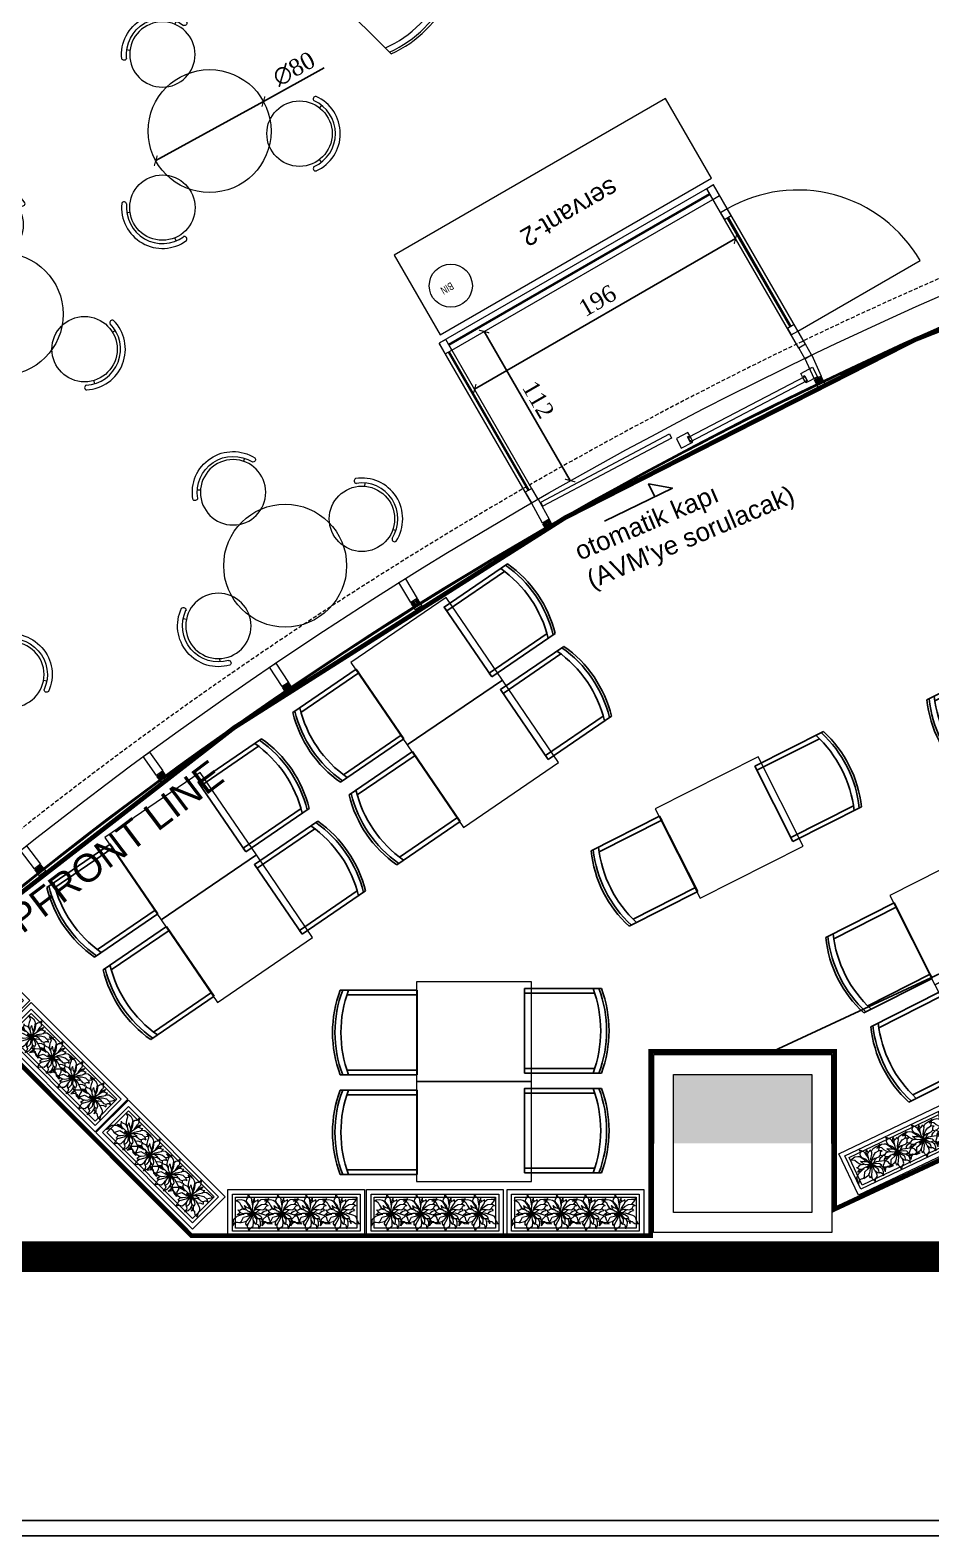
# Model space of a CAD drawing. Header units: millimetres. Extents: x 4459 to 18299, y -2909 to 3305.
# Drawn here: x 15307 to 15894, y 186 to 1166 of the extents above; entities that cross this region are included whole.
import ezdxf
from ezdxf.xclip import XClip

# ---------------------------------------------------------------- set-up
doc = ezdxf.new("R2010")
doc.units = ezdxf.units.MM
doc.header["$LTSCALE"] = 5
doc.header["$XCLIPFRAME"] = 0
doc.linetypes.add('DASHEDX2', pattern=[1.5, 1, -0.5])
doc.linetypes.add('HIDDENX2', pattern=[0.75, 0.5, -0.25])
doc.layers.get('Defpoints').update_dxf_attribs({"lineweight": 9})
for name, color, linetype, lineweight in [('141125_RT1$0$LP-CLADDING', 31, 'Continuous', 15), ('141125_RT1$0$LP-CONCRETE', 4, 'Continuous', 15), ('141125_RT1$0$LP-CONCRETE_HATCH', 251, 'Continuous', 9), ('141125_RT1$0$LP-SHOPFRONT', 230, 'Continuous', 9), ('2DGORUNUS3', 41, 'Continuous', 0), ('A-_DOOR----_E-', 6, 'Continuous', 13), ('A-_WIND----_E-', 4, 'Continuous', 13), ('b_mob kesit', 14, 'Continuous', 30), ('LP-AREA_POLYLINE', 7, 'Continuous', 5), ('no3_ahşap gorunus on kalın', 34, 'Continuous', 20), ('no3_cam kesit on', 131, 'Continuous', 18), ('no3_doğrama gorunus', 243, 'Continuous', 0), ('no3_duvar kaplama', 8, 'Continuous', 9), ('no3_mermer gorunus on', 31, 'Continuous', 15), ('no3_sandalye', 240, 'Continuous', 18), ('no3_sandalye masa', 202, 'Continuous', 15), ('no3_tefriş izdüşüm', 87, 'Continuous', 15), ('no3_tefriş kesit ön', 24, 'Continuous', 25), ('no3_yazı tefriş', 152, 'Continuous', 15), ('no3_ölçü tefriş', 252, 'Continuous', 0)]:
    doc.layers.add(name, color=color, linetype=linetype, lineweight=lineweight)
for name, color, linetype in [('I-Anno-Note', 11, 'Continuous'), ('LP-DIMENSION_INT_100', 51, 'Continuous'), ('LP-RETAIL_LINE', 10, 'DASHEDX2'), ('LP-UNIT_LINE', 170, 'Continuous'), ('xref_4_vitrin_kaplama$0$2DCAM', 6, 'Continuous')]:
    doc.layers.add(name, color=color, linetype=linetype)
doc.styles.add('ATG_ROMANS', font='GOTHIC.TTF', dxfattribs={"width": 0.75})
doc.styles.add('ROMANSTW', font='georgia.ttf')
doc.styles.get("Standard").update_dxf_attribs({"font": 'arial.ttf'})
doc.styles.add('TEXT-500', font='arial.ttf', dxfattribs={"height": 1.25})
doc.dimstyles.new('M1', dxfattribs={"dimtxt": 11, "dimasz": 5, "dimexe": 2, "dimexo": 5, "dimgap": 3, "dimtad": 1, "dimdec": 1, "dimzin": 12, "dimdsep": 46, "dimtxsty": 'ROMANSTW', "dimblk": 'ARCHTICK', "dimcen": 0.09, "dimse1": 1, "dimse2": 1, "dimclrd": 251, "dimclre": 251, "dimclrt": 1, "dimadec": 0, "dimazin": 0, "dimtfac": 1, "dimtdec": 1, "dimtix": 1, "dimtmove": 0, "dimatfit": 3, "dimldrblk": 'ARCHTICK', "dimfxl": 1, "dimtolj": 1, "dimtzin": 0, "dimarcsym": 0})
pattern_1 = [(0, (0, 0), (0.9375, 1.875), [0, -1.875])]

# ---------------------------------------------------------------- blocks, each defined once
blk = doc.blocks.new('sand3 utr')
at = {"layer": 'no3_sandalye masa', "ltscale": 50}
for p, q in [((98898.1, -13716.7), (98900, -13715.3)), ((98938.2, -13716.7), (98936.4, -13715.3))]:
    blk.add_line(p, q, dxfattribs=at)
blk.add_circle((98918.2, -13701.2), 23, dxfattribs=at)
for centre, radius, start, end in [((98893.7, -13712.7), 1.82, 42.0692, 185.739), ((98918.2, -13701.2), 25.3, 203.9041, 336.0959), ((98942.6, -13712.7), 1.82, 354.261, 137.9308), ((98918.2, -13701.2), 28.7, 203.9041, 336.0959)]:
    blk.add_arc(centre, radius, start, end, dxfattribs=at)
blk = doc.blocks.new('rafine sandalye 2 turkıs')
at = {"color": 6, "ltscale": 12, "xscale": -1, "rotation": 176.9426487830267}
blk.add_blockref('sand3 utr', (-87719.4, -7194), dxfattribs=at)
blk = doc.blocks.new('141111')
at = {"layer": 'no3_duvar kaplama', "xscale": 0.925013155566611, "yscale": 0.925013155566611, "zscale": 0.925013155566611, "rotation": 314.6089864763287}
blk.add_blockref('rafine sandalye 2 turkıs', (6979.77, -695.25), dxfattribs=at)
blk = doc.blocks.new('s42')
at = {"layer": 'no3_duvar kaplama', "xscale": -0.9250131555666111, "yscale": 0.9250131555666113, "zscale": 0.9250131555666113, "rotation": 266.9693873691843}
blk.add_blockref('rafine sandalye 2 turkıs', (15457.95, -17304.75), dxfattribs=at)
blk = doc.blocks.new('12hbhg')
at = {"layer": 'no3_mermer gorunus on'}
blk.add_circle((19125.11, -7457.41), 40, dxfattribs=at)
at = {"layer": 'no3_ölçü tefriş'}
for p, rotation in [((15175.74, -25305.39), 98.26094698349456), ((5642.98, 4886.83), 338.2609469834944)]:
    blk.add_blockref('s42', p, dxfattribs=dict(at, rotation=rotation))
at = {"layer": 'no3_ölçü tefriş', "xscale": -1, "rotation": 38.26094698349765}
blk.add_blockref('s42', (28540.09, 8211.22), dxfattribs=at)
blk = doc.blocks.new('_ArchTick')
at = {"color": 0, "linetype": 'ByBlock', "const_width": 0.15}
blk.add_lwpolyline([(-0.5, -0.5), (0.5, 0.5)], dxfattribs=at)
blk = doc.blocks.new('*D196')
at = {"layer": 'Defpoints', "color": 0, "transparency": 16777216}
for p in [(15459.28, 1119.74), (15389.18, 1081.19)]:
    blk.add_point(p, dxfattribs=at)
at = {"layer": 'LP-DIMENSION_INT_100', "color": 251, "lineweight": -2, "transparency": 16777216}
for p in [(15498.88, 1141.51), (15389.18, 1081.19)]:
    blk.add_line(p, (15459.28, 1119.74), dxfattribs=at)
at = {"layer": 'LP-DIMENSION_INT_100', "color": 251, "lineweight": -2, "transparency": 16777216, "xscale": 5, "yscale": 5, "zscale": 5}
for p, rotation in [((15459.28, 1119.74), 208.8065022007843), ((15389.18, 1081.19), 28.80650220078435)]:
    blk.add_blockref('_ArchTick', p, dxfattribs=dict(at, rotation=rotation))
at = {"layer": 'LP-DIMENSION_INT_100', "color": 1, "transparency": 16777216, "insert": (15479.15, 1140.88), "char_height": 11, "attachment_point": 5, "rotation": 28.8065, "style": 'ROMANSTW'}
blk.add_mtext('\\A1;∅80', dxfattribs=at)
blk = doc.blocks.new('mgdlkgm')
at = {"layer": '141125_RT1$0$LP-CONCRETE_HATCH'}
blk.add_hatch(color=256, dxfattribs=at).paths.add_polyline_path([(62201.1, -8794.79), (62291.1, -8794.79), (62291.1, -8884.79), (62201.1, -8884.79)])
at = {"layer": '141125_RT1$0$LP-CONCRETE'}
blk.add_lwpolyline([(62201.1, -8794.79), (62291.1, -8794.79), (62291.1, -8884.79), (62201.1, -8884.79)], close=True, dxfattribs=at)
blk = doc.blocks.new('Mullion')
at = {"layer": 'A-_WIND----_E-', "lineweight": 0, "ltscale": 0.3}
h = blk.add_hatch(dxfattribs=at)
h.set_pattern_fill('DOTS', color=8, scale=30)
h.set_pattern_definition(pattern_1)
h.paths.add_polyline_path([(0, 25), (-30, 25), (-30, 10), (0, 10)])
h = blk.add_hatch(dxfattribs=at)
h.set_pattern_fill('DOTS', color=8, scale=30)
h.set_pattern_definition(pattern_1)
h.paths.add_polyline_path([(0, -25), (-30, -25), (-30, -10), (0, -10)])
at = {"layer": 'A-_WIND----_E-', "color": 8, "lineweight": 0, "ltscale": 0.3}
for points in [[(-185, 25), (-35, 25), (-35, -25), (-185, -25)], [(-35, -5), (0, -5), (0, 5), (-35, 5)], [(-30, 10), (0, 10), (0, 25), (-30, 25)], [(5, 25), (21, 25), (21, -25), (5, -25)], [(-30, -10), (0, -10), (0, -25), (-30, -25)]]:
    blk.add_lwpolyline(points, close=True, dxfattribs=at)
blk = doc.blocks.new('A$C25195F0E')
at = {"layer": 'LP-AREA_POLYLINE', "elevation": 0}
for points in [[(1241.29, 1481.77), (1740.61, 982.45), (1740.61, -260.52, 0.060132), (1740.61, -260.52), (1740.61, -260.52), (1740.61, -260.52), (1740.61, -260.52), (1740.61, -260.52), (1740.61, -260.52), (1740.61, -260.52), (1740.61, -260.52), (1740.61, -260.52, 0.142516), (363.91, -881.77), (-329.17, -187.72), (-378.67, -138.22)], [(1832.15, 631.33), (1832.15, -450.55, 0.036002), (1478.39, -517.79), (1520.47, -661.41), (1396.29, -697.8), (1431.3, -817.26), (1295.85, -880.41), (957.04, -1038.36), (957.04, -935.71), (837.04, -935.7), (837.04, -1055.7), (538.1, -1055.71), (364.23, -881.45), (364.23, -881.45, -0.142737), (1742.15, -260.52), (1742.15, 631.33)]]:
    blk.add_lwpolyline(points, format="xyb", close=True, dxfattribs=at)
blk = doc.blocks.new('tgr')
at = {"color": 5}
for p, q in [((84349.3, -49554), (89180.5, -47301.7)), ((108412, -49553.9), (103571.3, -47297.2)), ((93068.2, -47454.4, 0), (90712.7, -47928.9, 0)), ((99688.2, -47453.4, 0), (102038.3, -47926.8, 0)), ((84750.7, -50580.5), (89493.4, -48369.5, 0)), ((108010.6, -50580.5), (103258.4, -48365, 0)), ((83600.7, -50754), (83600.7, -71528.9)), ((84600.7, -50754), (84600.7, -71528.9)), ((108160.6, -50754), (108160.6, -71528.9)), ((109160.6, -50754), (109160.6, -71528.9)), ((84750.7, -71678.9), (89560.7, -71678.9, 0)), ((90760.7, -71678.9, 0), (101980.7, -71678.9, 0)), ((103180.7, -71678.9, 0), (108010.7, -71678.9, 0)), ((83600.7, -72678.9), (89560.7, -72678.9, 0)), ((90760.7, -72678.9, 0), (101980.7, -72678.9, 0)), ((103180.7, -72678.9, 0), (108010.7, -72678.9, 0))]:
    blk.add_line(p, q, dxfattribs=at)
for points in [[(90761.4, -48095.1), (89519.6, -48459), (89143.3, -47174.9), (90385.1, -46811)], [(102000.1, -48095.1), (103241.8, -48459), (103618.1, -47174.9), (102376.3, -46811)], [(83550.7, -49554), (84750.7, -49554), (84750.7, -50754), (83550.7, -50754)], [(83570.7, -49574), (84730.7, -49574), (84730.7, -50734), (83570.7, -50734)], [(108010.6, -49553.9), (109210.6, -49553.9), (109210.6, -50753.9), (108010.6, -50753.9)], [(108030.6, -49573.9), (109190.6, -49573.9), (109190.6, -50733.9), (108030.6, -50733.9)], [(83550.7, -57953.9), (84750.7, -57953.9), (84750.7, -59153.9), (83550.7, -59153.9)], [(83570.7, -57973.9), (84730.7, -57973.9), (84730.7, -59133.9), (83570.7, -59133.9)], [(108007.7, -66453.9), (109207.7, -66453.9), (109207.7, -67653.9), (108007.7, -67653.9)], [(108027.7, -66473.9), (109187.7, -66473.9), (109187.7, -67633.9), (108027.7, -67633.9)], [(89560.7, -71528.9), (90760.7, -71528.9), (90760.7, -72728.9), (89560.7, -72728.9)], [(89580.7, -71548.9), (90740.7, -71548.9), (90740.7, -72708.9), (89580.7, -72708.9)], [(108010.7, -71528.9), (109210.7, -71528.9), (109210.7, -72728.9), (108010.7, -72728.9)], [(108030.7, -71548.9), (109190.7, -71548.9), (109190.7, -72708.9), (108030.7, -72708.9)]]:
    blk.add_lwpolyline(points, close=True, dxfattribs=at)
at = {"color": 5, "elevation": 0}
for points in [[(90371.5, -46835.8), (89168.1, -47188.4), (89533.1, -48434.1), (90736.5, -48081.5)], [(102389.9, -46835.8), (103593.3, -47188.4), (103228.3, -48434.1), (102024.9, -48081.5)], [(108010.7, -57953.9), (109210.7, -57953.9), (109210.7, -59153.9), (108010.7, -59153.9)], [(108030.7, -57973.9), (109190.7, -57973.9), (109190.7, -59133.9), (108030.7, -59133.9)], [(83550.7, -66453.9), (84750.7, -66453.9), (84750.7, -67653.9), (83550.7, -67653.9)], [(83570.7, -66473.9), (84730.7, -66473.9), (84730.7, -67633.9), (83570.7, -67633.9)], [(83550.7, -71528.9), (84750.7, -71528.9), (84750.7, -72728.9), (83550.7, -72728.9)], [(83570.7, -71548.9), (84730.7, -71548.9), (84730.7, -72708.9), (83570.7, -72708.9)], [(101980.7, -71528.9), (103180.7, -71528.9), (103180.7, -72728.9), (101980.7, -72728.9)], [(102000.7, -71548.9), (103160.7, -71548.9), (103160.7, -72708.9), (102000.7, -72708.9)]]:
    blk.add_lwpolyline(points, close=True, dxfattribs=at)
at = {"color": 5, "extrusion": (0, 0, -1)}
blk.add_arc((-96380.7, -69572, 0), 23487.4, 75.24588, 104.75412, dxfattribs=at)
blk = doc.blocks.new('A$C48A02AB7')
at = {"xscale": 0.1, "yscale": 0.1, "zscale": 0.1}
blk.add_blockref('tgr', (-8370.06, 5060.4), dxfattribs=at)
blk = doc.blocks.new('plan3')
at = {"layer": 'A-_DOOR----_E-', "lineweight": 0, "ltscale": 0.3}
h = blk.add_hatch(dxfattribs=at)
h.set_pattern_fill('DOTS', color=8, scale=3, angle=297.64486)
h.set_pattern_definition([(270, (7086.4, -15), (1.875, -0.9375), [0, -1.875])])
h.paths.add_polyline_path([(26465.03, -7474.12), (26463.64, -7471.46), (26464.97, -7470.76), (26466.36, -7473.42)])
h = blk.add_hatch(dxfattribs=at)
h.set_pattern_fill('DOTS', color=8, scale=3, angle=297.64486)
h.set_pattern_definition([(270, (7931.4, -15), (1.875, -0.9375), [0, -1.875])])
h.paths.add_polyline_path([(26390.18, -7513.32), (26388.79, -7510.67), (26390.12, -7509.97), (26391.51, -7512.63)])
at = {"elevation": 0}
blk.add_lwpolyline([(26334.44, -7564.99), (26378.68, -7543.49), (26363.08, -7540.73), (26367.14, -7549.09)], dxfattribs=at)
at = {"layer": '141125_RT1$0$LP-CLADDING', "elevation": 0, "flags": 128}
for points in [[(26364.4, -7970.13), (26364.4, -7910.13), (26484.4, -7910.13)], [(26366.4, -7970.13), (26366.4, -7912.13), (26482.4, -7912.13), (26482.4, -7970.13)], [(26484.4, -7910.13), (26484.4, -7970.13)]]:
    blk.add_lwpolyline(points, dxfattribs=at)
at = {"layer": '141125_RT1$0$LP-SHOPFRONT'}
blk.add_arc((27647.4, -9911.93), 2703.74, 107.59867, 133.26286, dxfattribs=at)
at = {"layer": '2DGORUNUS3', "linetype": 'HIDDENX2'}
blk.add_lwpolyline([(25764.4, -7970.13), (25764.4, -7930.1, -0.153565), (27237.97, -7209.02), (27237.97, -5980.3), (27603.18, -5980.3)], format="xyb", dxfattribs=at)
at = {"layer": 'A-_DOOR----_E-'}
blk.add_line((26466.83, -7474.31, 0), (26465.5, -7475, 0), dxfattribs=at)
at = {"layer": 'A-_DOOR----_E-', "elevation": 0}
for points in [[(26464.74, -7470.32), (26463.41, -7471.02), (26462.25, -7468.8), (26469.78, -7464.86), (26473.03, -7471.06), (26465.5, -7475), (26465.27, -7474.56), (26466.59, -7473.86), (26464.74, -7470.32)], [(26388.56, -7510.22), (26389.89, -7509.53), (26388.73, -7507.31), (26381.2, -7511.26), (26384.44, -7517.46), (26391.97, -7513.51), (26391.74, -7513.07), (26390.41, -7513.77), (26388.56, -7510.22)]]:
    blk.add_lwpolyline(points, dxfattribs=at)
for points in [[(26464.97, -7470.76), (26388.79, -7510.67), (26390.18, -7513.32), (26466.36, -7473.42)], [(26292.88, -7552.56), (26376.65, -7508.27), (26378.04, -7510.93), (26294.27, -7555.22)]]:
    blk.add_lwpolyline(points, close=True, dxfattribs=at)
at = {"layer": 'A-_DOOR----_E-', "color": 8, "lineweight": 0, "ltscale": 0.3, "elevation": 0}
for points in [[(26464.97, -7470.76), (26466.36, -7473.42), (26465.03, -7474.12), (26463.64, -7471.46)], [(26390.12, -7509.97), (26391.51, -7512.63), (26390.18, -7513.32), (26388.79, -7510.67)]]:
    blk.add_lwpolyline(points, close=True, dxfattribs=at)
at = {"layer": 'A-_WIND----_E-', "color": 8, "lineweight": 0, "ltscale": 0.3, "elevation": 0}
blk.add_lwpolyline([(25775.9, -7970.13), (25775.9, -7934.11, -0.113196), (26824.33, -7316.16)], format="xyb", dxfattribs=at)
at = {"layer": 'LP-RETAIL_LINE', "ltscale": 0.2, "const_width": 3}
blk.add_lwpolyline([(27359.51, -6343.09), (27359.51, -7424.97, 0.036002), (27005.75, -7492.21), (27047.83, -7635.83), (26923.65, -7672.22), (26958.66, -7791.68), (26823.22, -7854.83), (26484.4, -8012.79), (26484.4, -7910.13), (26364.4, -7910.13), (26364.4, -8030.13), (26065.46, -8030.13), (25891.59, -7855.87), (25891.59, -7855.87, -0.142737), (27269.51, -7234.94), (27269.51, -6343.09)], format="xyb", close=True, dxfattribs=at)
at = {"layer": 'LP-UNIT_LINE', "color": 252, "lineweight": 100, "ltscale": 0.1, "const_width": 20, "elevation": 0}
blk.add_lwpolyline([(27603.18, -5413.89), (27603.18, -8043.77), (25002.79, -8043.77), (25002.79, -5413.89)], close=True, dxfattribs=at)
at = {"layer": 'no3_cam kesit on'}
for p, q in [((26232.92, -7449.82), (26402.8, -7351.74)), ((26233.12, -7450.17), (26403, -7352.08)), ((26233.32, -7450.51), (26403.2, -7352.43)), ((26455.3, -7438.46), (26414.37, -7367.57)), ((26455.64, -7438.26), (26414.72, -7367.37)), ((26455.99, -7438.06), (26415.06, -7367.17)), ((26232.61, -7455.08), (26284.63, -7545.18)), ((26232.95, -7454.88), (26284.97, -7544.98)), ((26233.3, -7454.68), (26285.32, -7544.78))]:
    blk.add_line(p, q, dxfattribs=at)
at = {"layer": 'no3_doğrama gorunus'}
for p, q in [((26405.34, -7346.12), (26226.79, -7449.2)), ((26404.92, -7346.36), (26401, -7348.62)), ((26460.93, -7452.42), (26401, -7348.62)), ((26465.26, -7449.92), (26405.34, -7346.12)), ((26235.12, -7453.63), (26405, -7355.55)), ((26286.79, -7553.13), (26226.79, -7449.2)), ((26291.12, -7550.63), (26231.12, -7446.7))]:
    blk.add_line(p, q, dxfattribs=at)
at = {"layer": 'no3_doğrama gorunus', "elevation": 0}
for points in [[(26401, -7348.62), (26405, -7355.55), (26409.34, -7353.05), (26405.34, -7346.12), (26401, -7348.62)], [(26410.05, -7364.29), (26412.55, -7368.62), (26416.88, -7366.12), (26414.38, -7361.79), (26410.05, -7364.29)], [(26453.48, -7439.51), (26455.98, -7443.84), (26460.31, -7441.34), (26457.81, -7437.01), (26453.48, -7439.51)], [(26226.79, -7449.2), (26230.79, -7456.13), (26235.12, -7453.63), (26231.12, -7446.7), (26226.79, -7449.2)], [(26460.93, -7452.42), (26464.93, -7459.35), (26469.26, -7456.85), (26465.26, -7449.92), (26460.93, -7452.42)], [(26282.81, -7546.23), (26286.81, -7553.16), (26291.14, -7550.66), (26287.14, -7543.73), (26282.81, -7546.23)]]:
    blk.add_lwpolyline(points, dxfattribs=at)
at = {"layer": 'no3_mermer gorunus on', "color": 252}
blk.add_line((26460.31, -7441.34), (26539.86, -7395.41), dxfattribs=at)
blk.add_arc((26460.31, -7441.34), 91.86, 30, 120.00049, dxfattribs=at)
at = {"layer": 'no3_ölçü tefriş'}
blk.add_lwpolyline([(26379.39, -7925.13), (26469.38, -7925.13), (26469.38, -8015.12), (26379.39, -8015.12)], close=True, dxfattribs=at)
at = {"layer": 'xref_4_vitrin_kaplama$0$2DCAM'}
blk.add_arc((27647.4, -9911.01), 2703.75, 107.59869, 133.26085, dxfattribs=at)
at = {"layer": 'A-_WIND----_E-'}
ref = blk.add_blockref('Mullion', (26474.78, -7474.78), dxfattribs=dict(at, xscale=0.09999999999999998, yscale=0.09999999999999998, zscale=0.09999999999999998, rotation=294.7438167748984))
XClip(ref).set_block_clipping_path([(-1662.4684712873, -15441.8260829898), (9287.0514123299, 8316.2618302671), (-13928.3921249826, 19015.6902332135), (-24877.9120085998, -4742.3976800435)])
ref = blk.add_blockref('Mullion', (26297.94, -7568.1), dxfattribs=dict(at, xscale=0.1, yscale=0.1, zscale=0.1, rotation=298.9820725187543))
XClip(ref).set_block_clipping_path([(-2758.6485855884, -13277.6008637734), (9916.7477869451, 9606.3029503694), (-12444.4783710775, 21992.1881223578), (-25119.874743611, -891.715691785)])
ref = blk.add_blockref('Mullion', (26212.23, -7619.6), dxfattribs=dict(at, xscale=0.09999999999999996, yscale=0.09999999999999996, zscale=0.09999999999999996, rotation=301.1012003906822))
XClip(ref).set_block_clipping_path([(-3245.9753666517, -12166.5714659778), (10266.9379526629, 10232.9798822182), (-11620.9985464275, 23437.252773813), (-25133.9118657421, 1037.701425617)])
ref = blk.add_blockref('Mullion', (26128.48, -7674.24), dxfattribs=dict(at, xscale=0.1000000000000001, yscale=0.1000000000000001, zscale=0.1000000000000001, rotation=303.2203282626098))
XClip(ref).set_block_clipping_path([(-3691.8859701544, -11038.281854224), (10640.0614627026, 10846.27913652), (-10744.6472678344, 24850.8790698996), (-25076.5947006914, 2966.3180791555)])
ref = blk.add_blockref('Mullion', (26046.81, -7731.93), dxfattribs=dict(at, xscale=0.09999999999999996, yscale=0.09999999999999996, zscale=0.09999999999999996, rotation=305.339456134538))
XClip(ref).set_block_clipping_path([(-4095.7704838435, -9894.2752922204), (11035.6079623119, 11445.3618484387), (-9816.6232001662, 26231.1334661292), (-24948.0016463215, 4891.49632547)])
ref = blk.add_blockref('Mullion', (25967.33, -7792.61), dxfattribs=dict(at, xscale=0.1000000000000001, yscale=0.1000000000000001, zscale=0.1000000000000001, rotation=307.4585840064657))
XClip(ref).set_block_clipping_path([(-4457.0764783566, -8736.1165411689), (11453.0364267802, 12029.4085983881), (-8838.1956858441, 27576.1280637777), (-24748.3085909809, 6810.6029242207)])
at = {"layer": 'LP-DIMENSION_INT_100', "color": 0}
ref = blk.add_blockref('mgdlkgm', (-35821.71, 869.66), dxfattribs=at)
XClip(ref).set_block_clipping_path([(60824.4977743, -8839.7825836436), (63440.4846377529, -6283.5459224874)])
at = {"layer": 'LP-DIMENSION_INT_100', "color": 2}
ref = blk.add_blockref('A$C48A02AB7', (26379.39, -8015.13), dxfattribs=at)
XClip(ref).set_block_clipping_path([(-1376.6039787397, 45.0035825949), (1223.7892346289, 2601.2402437511)])
at = {"layer": 'no3_ahşap gorunus on kalın'}
ref = blk.add_blockref('A$C25195F0E', (25527.36, -6974.42), dxfattribs=at)
XClip(ref).set_block_clipping_path([(-524.5749777342, -995.7045508397), (2091.4118857187, 1560.5321103166)])
at = {"ltscale": 0.05, "extrusion": (-2.07837e-08, -5.40479e-09, 1), "insert": (25906.58, -7859.79, 0), "char_height": 18, "width": 368.7257, "attachment_point": 4, "text_direction": (0.797829, 0.602884, 0), "style": 'TEXT-500'}
blk.add_mtext('SHOPFRONT LINE', dxfattribs=at)
at = {"layer": 'no3_yazı tefriş', "insert": (26313.63, -7579.76), "char_height": 12, "width": 306.4478, "attachment_point": 1, "rotation": 23.11072}
blk.add_mtext("otomatik kapı\\P(AVM'ye sorulacak)", dxfattribs=at)
blk = doc.blocks.new('olea')
at = {"layer": 'no3_tefriş kesit ön'}
for p, q in [((12418.24, 3977.25), (12468.24, 3977.25)), ((12468.24, 3974.25), (12422.62, 3974.25)), ((12468.24, 3977.25), (12468.24, 3974.25)), ((12468.24, 3925.25), (12422.62, 3925.25)), ((12468.24, 3922.25), (12468.24, 3925.25))]:
    blk.add_line(p, q, dxfattribs=at)
blk.add_lwpolyline([(12468.24, 3977.25), (12468.24, 3922.25), (12418.24, 3922.25)], dxfattribs=at)
for centre in [(12491.37, 3949.75), (12492.97, 3949.75), (12496.8, 3949.75)]:
    blk.add_arc(centre, 78.12, 159.39031, 200.60969, dxfattribs=at)
blk = doc.blocks.new('dıs mekan')
at = {"layer": 'no3_mermer gorunus on', "elevation": 0}
blk.add_lwpolyline([(19416.22, -8287.51), (19416.22, -8362.51), (19481.22, -8362.51), (19481.22, -8287.51)], close=True, dxfattribs=at)
at = {"rotation": 269.9999251041265}
blk.add_blockref('olea', (15498.43, 4176.18, 0), dxfattribs=at)
at = {"xscale": -1, "rotation": 269.9999251041265}
blk.add_blockref('olea', (15499.48, -20830.35, 0), dxfattribs=at)
blk = doc.blocks.new('*D194')
at = {"layer": 'Defpoints', "color": 0, "transparency": 16777216}
for p in [(15751.92, 1056), (15766.66, 1030.46), (15582.03, 957.92)]:
    blk.add_point(p, dxfattribs=at)
at = {"layer": 'no3_mermer gorunus on', "color": 251, "lineweight": -2, "transparency": 16777216}
blk.add_line((15596.77, 932.38), (15766.66, 1030.46), dxfattribs=at)
at = {"layer": 'no3_mermer gorunus on', "color": 251, "lineweight": -2, "transparency": 16777216, "xscale": 5, "yscale": 5, "zscale": 5}
for p, rotation in [((15766.66, 1030.46), 29.9999999999965), ((15596.77, 932.38), 209.9999999999965)]:
    blk.add_blockref('_ArchTick', p, dxfattribs=dict(at, rotation=rotation))
at = {"layer": 'no3_mermer gorunus on', "color": 1, "transparency": 16777216, "insert": (15676.73, 990.05), "char_height": 11, "attachment_point": 5, "rotation": 30, "style": 'ROMANSTW'}
blk.add_mtext('\\A1;\\A1;196', dxfattribs=at)
blk = doc.blocks.new('*D195')
at = {"layer": 'Defpoints', "color": 0, "transparency": 16777216}
for p in [(15582.03, 957.92), (15658.97, 872.97), (15638.05, 860.89)]:
    blk.add_point(p, dxfattribs=at)
at = {"layer": 'no3_mermer gorunus on', "color": 251, "lineweight": -2, "transparency": 16777216}
blk.add_line((15602.95, 969.99), (15658.97, 872.97), dxfattribs=at)
at = {"layer": 'no3_mermer gorunus on', "color": 251, "lineweight": -2, "transparency": 16777216, "xscale": 5, "yscale": 5, "zscale": 5}
for p, rotation in [((15602.95, 969.99), 119.9999999999989), ((15658.97, 872.97), 299.9999999999989)]:
    blk.add_blockref('_ArchTick', p, dxfattribs=dict(at, rotation=rotation))
at = {"layer": 'no3_mermer gorunus on', "color": 1, "transparency": 16777216, "insert": (15638.32, 925.73), "char_height": 11, "attachment_point": 5, "rotation": 300, "style": 'ROMANSTW'}
blk.add_mtext('\\A1;112', dxfattribs=at)
blk = doc.blocks.new('KUST')
for p, q in [((-3.108, 385.9107), (13.8705, 328.9788)), ((-3.108, 385.9107), (58.5939, 322.2954)), ((210.402, 313.0074), (233.5008, 349.7589)), ((233.5008, 349.7589), (324.2022, 394.0086)), ((295.926, 306.7908), (302.9253, 365.9202)), ((302.9253, 365.9202), (324.2022, 394.0086)), ((-537.8676, 92.1822), (-503.4711, 23.4489)), ((-537.8676, 92.1822), (-463.362, 42.1554)), ((-503.4711, 23.4489), (-455.6715, -41.7687)), ((-463.362, 42.1554), (-434.0514, 39.6126)), ((-434.0514, 39.6126), (-403.9215, 49.5621)), ((-403.9215, 49.5621), (-374.8854, 71.5005)), ((-374.8854, 71.5005), (-341.4504, 80.271)), ((-358.7583, 88.0074), (-229.3899, 109.6617)), ((-358.7583, 88.0074), (-310.0158, 66.0072)), ((-310.0158, 66.0072), (-233.4045, 0.1647)), ((-244.2306, 189.663), (-184.0665, 173.124)), ((-244.2306, 189.663), (-239.1174, 162.3573)), ((-239.685, 336.1335), (-188.841, 298.3176)), ((-239.685, 336.1335), (-230.5524, 293.5158)), ((-239.1174, 162.3573), (-222.4227, 129.9063)), ((-233.4045, 0.1647), (-104.4477, 15.573)), ((-230.5524, 293.5158), (-228.4788, 238.8108)), ((-229.3899, 109.6617), (-170.6724, 96.4188)), ((-228.4788, 238.8108), (-205.3482, 189.6309)), ((-222.4227, 129.9063), (-187.4313, 100.788)), ((-205.3482, 189.6309), (-82.8231, 96.9543)), ((-188.841, 298.3176), (-145.0284, 287.3016)), ((-170.6724, 96.4188), (-11.1693, 3.2088)), ((-145.0284, 287.3016), (-100.7124, 274.3698)), ((-104.4477, 15.573), (-11.1693, 3.2088)), ((-103.8069, 15.2436), (-102.168, 14.9529)), ((-100.7124, 274.3698), (-63.8991, 204.2265)), ((-93.9786, 13.4904), (-90.7011, 12.9066)), ((-84.1506, 11.7402), (-77.6001, 10.5738)), ((-82.8231, 96.9543), (-5.4015, 0.8193)), ((-74.3223, 9.9837), (-26.889, 1.5219)), ((-69.1038, -9.9426), (0, 0)), ((-63.8991, 204.2265), (-48.8157, 155.9439)), ((-54.0846, 171.0501), (-47.685, 172.728)), ((-49.3332, 148.7067), (-43.5333, 227.9823)), ((-49.3332, 148.7067), (0, 0)), ((-43.5333, 227.9823), (-23.2542, 259.9023)), ((-23.2542, 259.9023), (11.8653, 211.821)), ((-17.6787, 254.2578), (6.276, 279.9246)), ((-7.1364, -16.143), (3.7995, 0.5379)), ((-5.8866, -3.7812), (3.7995, 0.5379)), ((-1.6707, -1.0344), (0, 0.0009)), ((0, 0), (4.8021, 74.922)), ((4.8021, 74.922), (26.7381, 170.7069)), ((6.276, 279.9246), (13.8705, 328.9788)), ((7.4709, 8.9997), (28.0566, 56.4675)), ((10.5516, 5.079), (104.7273, 68.3943)), ((11.8653, 211.821), (26.7381, 170.7069)), ((17.4273, 1.8357), (124.7544, 38.8617)), ((28.0566, 56.4675), (47.4564, 122.9415)), ((43.1214, -0.966), (84.7413, 11.9958)), ((47.4564, 122.9415), (72.0612, 153.9483)), ((58.5939, 322.2954), (86.6502, 262.1292)), ((72.0612, 153.9483), (109.749, 174.0645)), ((77.2065, 158.187), (92.148, 202.1874)), ((84.7413, 11.9958), (97.8243, 1.1055)), ((86.6502, 262.1292), (92.148, 202.1874)), ((91.5894, 226.8426), (125.226, 247.6959)), ((97.8243, 1.1055), (122.4015, -6.7728)), ((104.7273, 68.3943), (143.8662, 129.8148)), ((109.749, 174.0645), (145.1205, 187.4358)), ((124.4295, 182.1168), (163.8291, 272.1429)), ((124.7544, 38.8617), (258.8289, 151.7829)), ((125.226, 247.6959), (136.3314, 283.3464)), ((134.5461, 313.5705), (156.5415, 256.9062)), ((134.5461, 313.5705), (136.3314, 283.3464)), ((143.8662, 129.8148), (145.1205, 187.4358)), ((161.5494, 68.1771), (192.8925, 83.3337)), ((163.8291, 272.1429), (195.8727, 282.5934)), ((164.136, 72.5508), (165.4038, 69.1908)), ((192.8925, 83.3337), (220.4775, 63.9702)), ((195.8727, 282.5934), (210.402, 313.0074)), ((203.5905, -12.0759), (247.0278, 9.549)), ((220.4775, 63.9702), (263.7864, 54.8676)), ((247.0278, 9.549), (278.2563, 7.5096)), ((258.8289, 151.7829), (282.0237, 180.375)), ((263.7864, 54.8676), (323.7306, 60.3606)), ((278.2563, 7.5096), (311.49, -2.1903)), ((282.0237, 180.375), (304.4313, 235.3593)), ((292.392, 2.7375), (306.972, 15.042)), ((295.926, 306.7908), (304.4313, 235.3593)), ((306.972, 15.042), (323.7306, 60.3606)), ((-455.6715, -41.7687), (-359.6967, -80.0241)), ((-359.6967, -80.0241), (-226.8171, -71.7705)), ((-346.3254, -115.3953), (-285.5667, -97.4121)), ((-346.3254, -115.3953), (-308.3496, -119.7579)), ((-308.3496, -119.7579), (-266.3862, -133.7289)), ((-288.5787, -210.7407), (-264.537, -130.7739)), ((-288.5787, -210.7407), (-265.7958, -188.3949)), ((-285.5667, -97.4121), (-242.427, -73.5558)), ((-265.7958, -188.3949), (-229.3257, -187.0125)), ((-264.537, -130.7739), (-224.2125, -89.502)), ((-229.3257, -187.0125), (-191.8533, -189.4617)), ((-226.8171, -71.7705), (-198.8706, -67.0533)), ((-224.2125, -89.502), (-172.0182, -77.8587)), ((-203.6997, -52.3752), (-191.6472, -81.006)), ((-191.8533, -189.4617), (-157.4889, -172.2633)), ((-186.1356, -351.6588), (-185.481, -283.9599)), ((-185.481, -283.9599), (-174.1515, -225.744)), ((-174.1515, -225.744), (-144.3603, -162.6024)), ((-172.0182, -77.8587), (-84.1506, -38.6787)), ((-157.4889, -172.2633), (-105.4458, -131.5797)), ((-127.542, -21.1785), (-104.1639, -8.9058)), ((-127.542, -21.1785), (-68.733, -42.5835)), ((-114.0516, -150.6387), (-88.2201, -100.8933)), ((-114.0516, -150.6387), (-107.2401, -200.0085)), ((-112.0101, -244.2285), (-69.5433, -179.8896)), ((-112.0101, -244.2285), (-107.2401, -200.0085)), ((-104.1639, -8.9058), (-69.1038, -9.9426)), ((-92.0517, -101.8983), (-88.2201, -100.8933)), ((-88.2201, -100.8933), (-37.4082, -52.7826)), ((-74.6292, -363.3315), (-48.2025, -323.6619)), ((-69.5433, -179.8896), (-21.1485, -130.3644)), ((-68.733, -42.5835), (-6.6879, -4.1427)), ((-48.2025, -323.6619), (-27.96, -205.8129)), ((-37.4082, -52.7826), (-9.2376, -16.3308)), ((-27.96, -205.8129), (-23.2542, -133.761)), ((-26.2023, -274.9215), (1.9638, -179.2833)), ((-26.2023, -274.9215), (-24.2247, -321.4668)), ((-25.1676, -177.4407), (-10.3818, -179.8623)), ((-24.2247, -321.4668), (-3.1995, -354.8265)), ((-21.1485, -130.3644), (2.2014, -7.8531)), ((-10.3818, -179.8623), (1.062, -179.3244)), ((-4.2066, -0.6042), (-0.888, -1.2612)), ((-1.1673, -29.2785), (1.9638, -179.2833)), ((2.019, -6.7131), (31.3524, -104.3151)), ((2.4309, -1.9182), (14.0442, -4.2168)), ((2.4309, -5.2506), (27.2325, -22.6113)), ((7.956, -0.1785), (43.1214, -0.966)), ((11.8197, -12.9525), (88.884, -97.41)), ((14.319, -11.6067), (64.8423, -52.5606)), ((31.3524, -104.3151), (111.5433, -230.6055)), ((63.0204, -435.6744), (96.4464, -336.8751)), ((64.8423, -52.5606), (105.6429, -52.0914)), ((66.7878, -161.9088), (92.4639, -282.6738)), ((71.4615, -53.5707), (96.2541, -70.9251)), ((73.1187, -179.5578), (76.4283, -177.777)), ((78.6165, -214.959), (95.3157, -238.9551)), ((88.884, -97.41), (180.3042, -157.3242)), ((92.4639, -282.6738), (98.3919, -297.4869)), ((95.3157, -238.9551), (141.5133, -290.268)), ((96.2541, -70.9215), (175.818, -101.2071)), ((96.4464, -336.8751), (98.3919, -297.4869)), ((105.6429, -52.0914), (154.8066, -41.6703)), ((113.8368, -228.1632), (146.6952, -239.8017)), ((122.4015, -6.7728), (182.1261, -23.8449)), ((141.5133, -290.268), (171.5196, -311.046)), ((145.7613, -240.603), (171.5196, -311.046)), ((146.6952, -239.8017), (173.5887, -240.9324)), ((154.8066, -41.6703), (182.1261, -23.8449)), ((163.1883, -17.2257), (203.5905, -12.0759)), ((173.5887, -240.9324), (207.6462, -238.1379)), ((175.818, -101.2071), (267.1785, -114.0747)), ((180.3042, -157.3242), (205.98, -177.189)), ((205.98, -177.189), (225.0918, -211.0542)), ((207.6462, -238.1379), (235.1349, -249.3438)), ((218.8431, -199.6125), (284.7201, -219.9669)), ((225.0918, -211.0542), (235.1349, -249.3438)), ((267.1785, -114.0747), (358.9785, -81.8115)), ((284.7201, -219.9669), (301.5429, -221.6928)), ((301.5429, -221.6928), (380.9511, -196.7721)), ((311.49, -2.1903), (338.6721, -27.7977)), ((338.6721, -27.7977), (364.7508, -41.4207)), ((344.7786, -86.7645), (406.9977, -124.4613)), ((358.9785, -81.8115), (399.7149, -34.2933)), ((364.7508, -41.4207), (399.7149, -34.2933)), ((380.9511, -196.7721), (433.548, -178.8825)), ((406.9977, -124.4613), (477.6765, -175.4928)), ((433.548, -178.8825), (477.6765, -175.4928)), ((-264.9765, -425.5371), (-213.9768, -393.7455)), ((-264.9765, -425.5371), (-200.7018, -420.9549)), ((-213.9768, -393.7455), (-186.1356, -351.6588)), ((-200.7018, -420.9549), (-125.5371, -403.2852)), ((-125.5371, -403.2852), (-74.6292, -363.3315)), ((-3.1995, -354.8265), (30.1302, -372.6861)), ((30.1302, -372.6861), (55.9893, -408.8724)), ((55.9893, -408.8724), (63.0204, -435.6744))]:
    blk.add_line(p, q)
blk = doc.blocks.new('saksı')
blk.add_lwpolyline([(18781.8, -7859.99), (18702.8, -7859.99), (18702.8, -7839.99), (18781.8, -7839.99), (18781.8, -7859.99)])
at = {"layer": 'no3_ahşap gorunus on kalın'}
for points in [[(18786.8, -7864.99), (18697.8, -7864.99), (18697.8, -7834.99), (18786.8, -7834.99)], [(18783.8, -7861.99), (18700.8, -7861.99), (18700.8, -7837.99), (18783.8, -7837.99)]]:
    blk.add_lwpolyline(points, close=True, dxfattribs=at)
at = {"layer": 'no3_tefriş izdüşüm', "color": 68, "lineweight": 9, "xscale": -0.02819861025324538, "yscale": 0.02819861025324538, "zscale": 0.02819861025324538, "rotation": 202.4643433134551}
for p in [(18714, -7850.47), (18733.15, -7850.47), (18751.67, -7850.47), (18771.08, -7850.47)]:
    blk.add_blockref('KUST', p, dxfattribs=at)
blk = doc.blocks.new('t522')
blk.add_lwpolyline([(19015.37, -8107.59), (18965.37, -8107.59), (18965.37, -8087.59), (19015.37, -8087.59), (19015.37, -8107.59)])
at = {"layer": 'no3_ahşap gorunus on kalın'}
for points in [[(19020.37, -8112.59), (18960.37, -8112.59), (18960.37, -8082.59), (19020.37, -8082.59)], [(19017.37, -8109.59), (18963.37, -8109.59), (18963.37, -8085.59), (19017.37, -8085.59)]]:
    blk.add_lwpolyline(points, close=True, dxfattribs=at)
at = {"layer": 'no3_tefriş izdüşüm', "color": 68, "lineweight": 9, "xscale": -0.02819861025324538, "yscale": 0.02819861025324538, "zscale": 0.02819861025324538, "rotation": 202.4643433134551}
for p in [(18980.06, -8098.08), (19002.64, -8098.08)]:
    blk.add_blockref('KUST', p, dxfattribs=at)
blk = doc.blocks.new('S2')
at = {"layer": 'no3_mermer gorunus on', "lineweight": 9}
blk.add_lwpolyline([(10705.01, -13085.94), (10500.97, -13085.94), (10500.97, -13145.94), (10705.01, -13145.94), (10705.01, -13085.94)], dxfattribs=at)
blk.add_circle((10682.96, -13110.23), 14.02, dxfattribs=at)
at = {"layer": 'I-Anno-Note', "color": 2, "insert": (10685.85, -13109.9), "char_height": 5, "attachment_point": 5, "style": 'ATG_ROMANS'}
blk.add_mtext('\\A1;BIN', dxfattribs=at)
at = {"layer": 'no3_yazı tefriş', "insert": (10557.4, -13106.76), "char_height": 12, "width": 306.4478, "attachment_point": 1}
blk.add_mtext('servant-2', dxfattribs=at)
blk = doc.blocks.new('bateel')
at = {"layer": 'b_mob kesit'}
for p, q in [((8489.15, 5168.73), (8487.03, 5166.61)), ((8450.97, 5130.54), (8453.09, 5132.67))]:
    blk.add_line(p, q, dxfattribs=at)
at = {"layer": 'no3_sandalye'}
blk.add_line((8414.91, 5166.61), (8450.97, 5130.54), dxfattribs=at)
blk.add_lwpolyline([(8450.97, 5130.54), (8489.15, 5168.73), (8453.09, 5204.79)], dxfattribs=at)
for centre in [(8483.78, 5135.92), (8484.91, 5134.79), (8487.62, 5132.08)]:
    blk.add_arc(centre, 75.4, 114.01654, 155.98346, dxfattribs=at)

msp = doc.modelspace()

# ---------------------------------------------------------------- linework, layer by layer
for points in [[(14046.7, 185.99), (18161.7, 185.99), (18161.7, 3125.99), (14046.7, 3125.99)], [(14056.7, 195.99), (18151.7, 195.99), (18151.7, 3115.99), (14056.7, 3115.99)]]:
    msp.add_lwpolyline(points, close=True)
msp.add_lwpolyline([(15681.35, 846.56), (15725.59, 868.06), (15709.99, 870.82), (15714.05, 862.46)])
at = {"layer": '141125_RT1$0$LP-CLADDING', "elevation": 0, "flags": 128}
msp.add_lwpolyline([(15829.31, 383.42), (15713.31, 383.42), (15713.31, 499.42), (15829.31, 499.42)], close=True, dxfattribs=at)
at = {"layer": 'no3_mermer gorunus on'}
msp.add_circle((15473.43, 817.54), 40, dxfattribs=at)

# ---------------------------------------------------------------- block references
msp.add_blockref('plan3', (-10653.09, 8411.55))
at = {"lineweight": 0, "rotation": 179.9999999999945}
msp.add_blockref('bateel', (23995.58, 6355.57), dxfattribs=at)
at = {"layer": 'LP-DIMENSION_INT_100', "color": 2}
msp.add_blockref('141111', (-140.66, 8417.97), dxfattribs=at)
for p, rotation in [((25552.19, 18955.63), 261.739053016504), ((-3902.17, 8267.35), 0.5123608040984851)]:
    msp.add_blockref('12hbhg', p, dxfattribs=dict(at, rotation=rotation))
at = {"layer": 'no3_mermer gorunus on', "color": 3}
for name, p, rotation in [('t522', (7573.05, 19699.19), 315.0000000000005), ('saksı', (7626.83, 19294.61), 315.0000000000005), ('saksı', (7690.24, 19231.2), 315.0000000000005), ('saksı', (-4415.69, -539.27), 25.48913256704371)]:
    msp.add_blockref(name, p, dxfattribs=dict(at, rotation=rotation))
for p in [(-3261.64, 8246.38), (-3171.34, 8246.38), (-3079.91, 8246.38)]:
    msp.add_blockref('saksı', p, dxfattribs=at)
at = {"layer": 'no3_ölçü tefriş', "color": 2, "rotation": 209.9999999999994}
msp.add_blockref('S2', (31388.11, -5012.5), dxfattribs=at)
at = {"layer": 'no3_ölçü tefriş', "xscale": -1}
for p, rotation in [((30346.14, -9810.27), 303.7128044506731), ((24305.05, 16822.24), 40.37129102559711)]:
    msp.add_blockref('s42', p, dxfattribs=dict(at, rotation=rotation))
at = {"layer": 'no3_ölçü tefriş'}
for name, p, rotation in [('s42', (-2386.94, -3075.44), 33.03446913632834), ('dıs mekan', (11478.91, 21505.92, 0), 304.311167778813), ('dıs mekan', (14635.06, 21858.17, 0), 296.8212227587171), ('dıs mekan', (11515.55, 21452.23, 0), 304.311167778813), ('dıs mekan', (14416.46, 21759.84, 0), 296.8212227587171), ('dıs mekan', (11318.74, 21392.09, 0), 304.311167778813), ('dıs mekan', (11355.38, 21338.4, 0), 304.311167778813), ('dıs mekan', (14569.21, 21703.39, 0), 296.8212227587171), ('dıs mekan', (14598.54, 21645.38, 0), 296.8212227587171), ('dıs mekan', (23921.35, 19962.95, 0), 270.0000748958877), ('dıs mekan', (23921.35, 19897.95, 0), 270.0000748958877)]:
    msp.add_blockref(name, p, dxfattribs=dict(at, rotation=rotation))

# ---------------------------------------------------------------- dimensions: what is measured, and where the dimension line sits
at = {"layer": 'LP-DIMENSION_INT_100', "color": 2}
dim = msp.add_diameter_dim_2p(p1=(15389.18, 1081.19), p2=(15459.28, 1119.74), dimstyle='M1', dxfattribs=at)
dim.commit()
dim.dimension.update_dxf_attribs({"geometry": '*D196', "text_midpoint": (15479.15, 1140.88)})
at = {"layer": 'no3_mermer gorunus on', "color": 3}
dim = msp.add_linear_dim(base=(15766.66, 1030.46), p1=(15582.03, 957.92), p2=(15751.92, 1056), angle=30, text='\\A1;196', dimstyle='M1', override={"dimtxsty": 'ROMANSTW'}, dxfattribs=at)
dim.commit()
dim.dimension.update_dxf_attribs({"geometry": '*D194', "text_midpoint": (15681.72, 981.42), "dimtype": 161})
dim = msp.add_aligned_dim(p1=(15582.03, 957.92), p2=(15638.05, 860.89), distance=24.15, dimstyle='M1', dxfattribs=at)
dim.commit()
dim.dimension.update_dxf_attribs({"geometry": '*D195', "text_midpoint": (15638.32, 925.73)})

doc.saveas('drawing.dxf')
